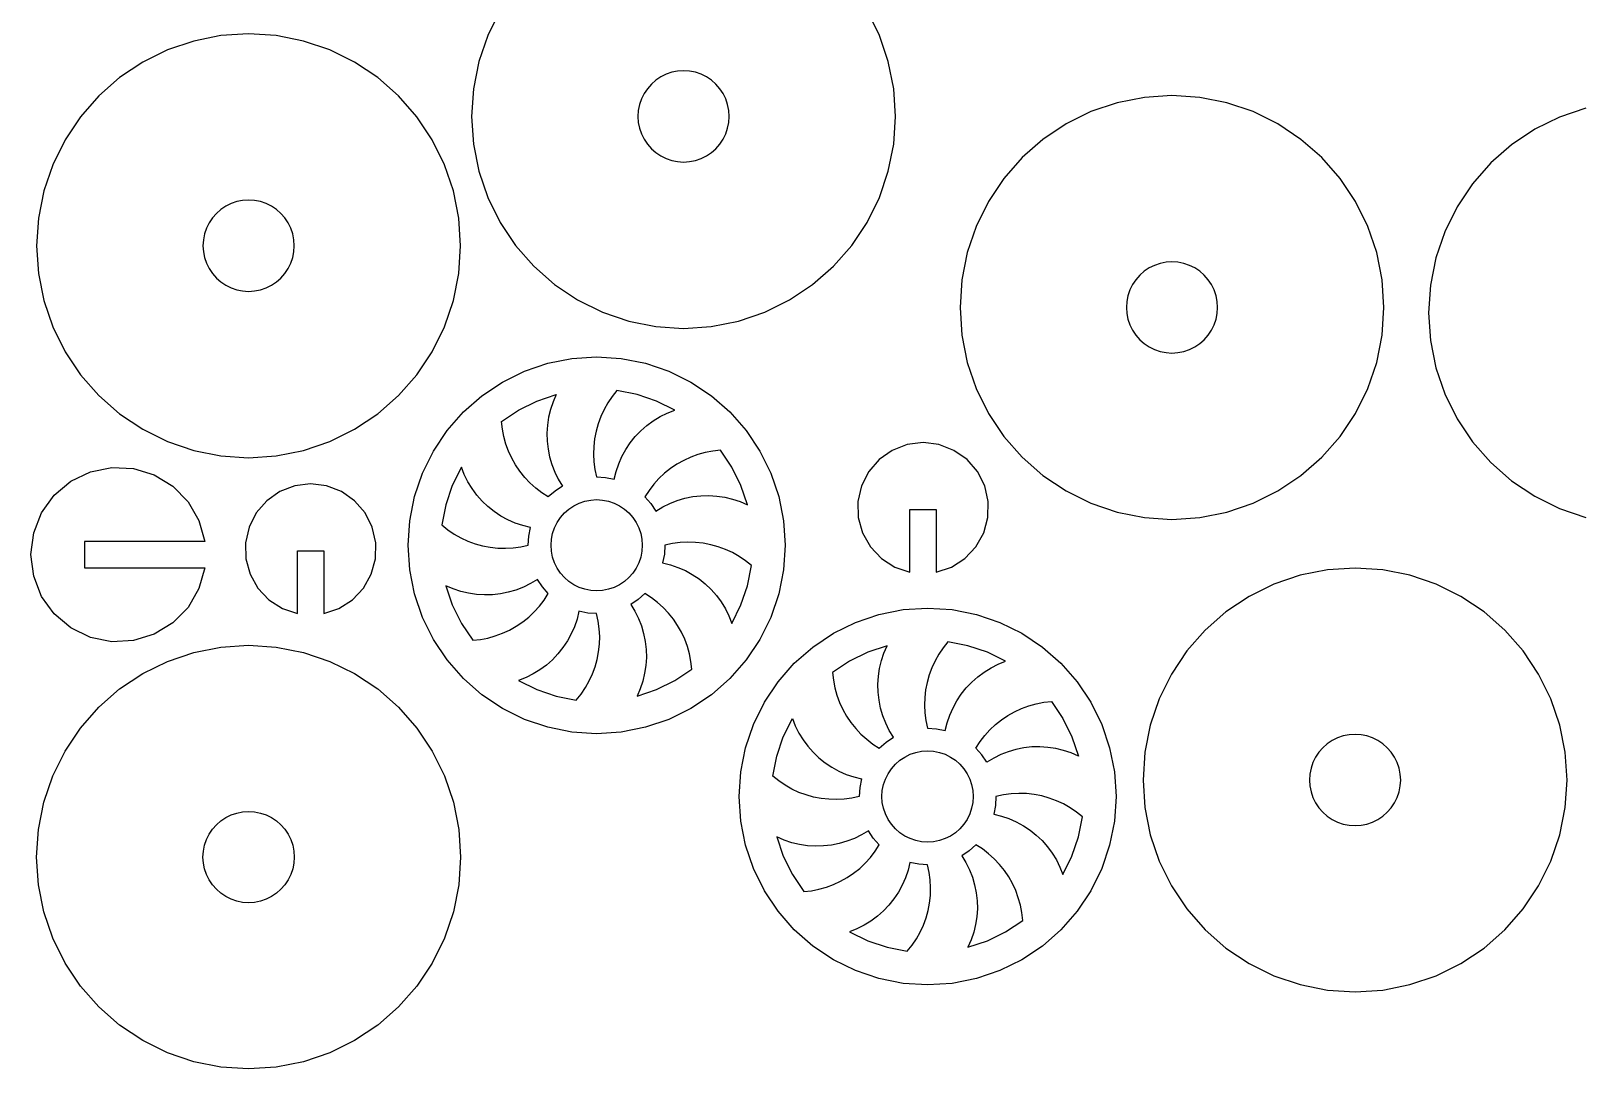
# Model space of a CAD drawing. Extents: x -851 to -288, y 134 to 465.
# Drawn here: x -850.5 to -673.2, y 145.3 to 264.1 of the extents above; entities that cross this region are included whole.
import ezdxf

# ---------------------------------------------------------------- set-up
doc = ezdxf.new("R2010")
doc.units = 0
doc.header["$MEASUREMENT"] = 0
doc.layers.get('0').update_dxf_attribs({"linetype": 'CONTINUOUS'})

msp = doc.modelspace()

# ---------------------------------------------------------------- linework, layer by layer
for points in [[(-796.88, 266.46), (-798.29, 263.61), (-799.31, 260.61), (-799.92, 257.5), (-800.13, 254.33), (-799.92, 251.17), (-799.31, 248.06), (-798.29, 245.05), (-796.88, 242.21), (-795.12, 239.57), (-793.03, 237.19), (-790.64, 235.09), (-788.01, 233.33), (-785.16, 231.93), (-782.16, 230.91), (-779.05, 230.29), (-775.88, 230.08), (-772.72, 230.29), (-769.6, 230.91), (-766.6, 231.93), (-763.76, 233.33), (-761.12, 235.09), (-758.73, 237.19), (-756.64, 239.57), (-754.88, 242.21), (-753.48, 245.05), (-752.46, 248.06), (-751.84, 251.17), (-751.63, 254.33), (-751.84, 257.5), (-752.46, 260.61), (-753.48, 263.61), (-754.88, 266.46)], [(-672.65, 255.28), (-675.66, 254.26), (-678.5, 252.86), (-681.14, 251.1), (-683.53, 249.01), (-685.62, 246.62), (-687.38, 243.99), (-688.78, 241.14), (-689.8, 238.14), (-690.42, 235.03), (-690.63, 231.86), (-690.42, 228.69), (-689.8, 225.58), (-688.78, 222.58), (-687.38, 219.73), (-685.62, 217.1), (-683.53, 214.71), (-681.14, 212.62), (-678.5, 210.86), (-675.66, 209.45), (-672.65, 208.44)]]:
    msp.add_lwpolyline(points)
for points in [[(-840.41, 258.77), (-842.79, 256.68), (-844.89, 254.3), (-846.65, 251.66), (-848.05, 248.81), (-849.07, 245.81), (-849.69, 242.7), (-849.9, 239.53), (-849.69, 236.37), (-849.07, 233.26), (-848.05, 230.25), (-846.65, 227.41), (-844.89, 224.77), (-842.79, 222.39), (-840.41, 220.29), (-837.77, 218.53), (-834.93, 217.13), (-831.92, 216.11), (-828.81, 215.49), (-825.65, 215.28), (-822.48, 215.49), (-819.37, 216.11), (-816.37, 217.13), (-813.52, 218.53), (-810.88, 220.29), (-808.5, 222.39), (-806.41, 224.77), (-804.64, 227.41), (-803.24, 230.25), (-802.22, 233.26), (-801.6, 236.37), (-801.39, 239.53), (-801.6, 242.7), (-802.22, 245.81), (-803.24, 248.81), (-804.64, 251.66), (-806.41, 254.3), (-808.5, 256.68), (-810.88, 258.77), (-813.52, 260.54), (-816.37, 261.94), (-819.37, 262.96), (-822.48, 263.58), (-825.65, 263.78), (-828.81, 263.58), (-831.92, 262.96), (-834.93, 261.94), (-837.77, 260.54)], [(-772.7, 258.48), (-773.27, 258.85), (-773.88, 259.16), (-774.53, 259.38), (-775.2, 259.51), (-775.88, 259.55), (-776.56, 259.51), (-777.23, 259.38), (-777.88, 259.16), (-778.49, 258.85), (-779.06, 258.48), (-779.57, 258.02), (-780.02, 257.51), (-780.4, 256.94), (-780.7, 256.33), (-780.92, 255.68), (-781.06, 255.01), (-781.1, 254.33), (-781.06, 253.65), (-780.92, 252.98), (-780.7, 252.34), (-780.4, 251.72), (-780.02, 251.16), (-779.57, 250.64), (-779.06, 250.19), (-778.49, 249.81), (-777.88, 249.51), (-777.23, 249.29), (-776.56, 249.16), (-775.88, 249.11), (-775.2, 249.16), (-774.53, 249.29), (-773.88, 249.51), (-773.27, 249.81), (-772.7, 250.19), (-772.19, 250.64), (-771.74, 251.16), (-771.36, 251.72), (-771.06, 252.34), (-770.84, 252.98), (-770.71, 253.65), (-770.66, 254.33), (-770.71, 255.01), (-770.84, 255.68), (-771.06, 256.33), (-771.36, 256.94), (-771.74, 257.51), (-772.19, 258.02)], [(-739.24, 217.71), (-737.15, 215.32), (-734.76, 213.23), (-732.12, 211.47), (-729.28, 210.07), (-726.28, 209.05), (-723.16, 208.43), (-720, 208.22), (-716.83, 208.43), (-713.72, 209.05), (-710.72, 210.07), (-707.87, 211.47), (-705.24, 213.23), (-702.85, 215.32), (-700.76, 217.71), (-699, 220.35), (-697.59, 223.19), (-696.57, 226.19), (-695.95, 229.31), (-695.75, 232.47), (-695.95, 235.64), (-696.57, 238.75), (-697.59, 241.75), (-699, 244.6), (-700.76, 247.23), (-702.85, 249.62), (-705.24, 251.71), (-707.87, 253.47), (-710.72, 254.88), (-713.72, 255.9), (-716.83, 256.51), (-720, 256.72), (-723.16, 256.51), (-726.28, 255.9), (-729.28, 254.88), (-732.12, 253.47), (-734.76, 251.71), (-737.15, 249.62), (-739.24, 247.23), (-741, 244.6), (-742.4, 241.75), (-743.42, 238.75), (-744.04, 235.64), (-744.25, 232.47), (-744.04, 229.31), (-743.42, 226.19), (-742.4, 223.19), (-741, 220.35)], [(-828.82, 243.68), (-829.34, 243.22), (-829.79, 242.71), (-830.17, 242.14), (-830.47, 241.53), (-830.69, 240.88), (-830.82, 240.21), (-830.87, 239.53), (-830.82, 238.85), (-830.69, 238.18), (-830.47, 237.54), (-830.17, 236.92), (-829.79, 236.36), (-829.34, 235.84), (-828.82, 235.39), (-828.26, 235.01), (-827.64, 234.71), (-827, 234.49), (-826.33, 234.36), (-825.65, 234.31), (-824.96, 234.36), (-824.29, 234.49), (-823.65, 234.71), (-823.04, 235.01), (-822.47, 235.39), (-821.95, 235.84), (-821.5, 236.36), (-821.13, 236.92), (-820.82, 237.54), (-820.6, 238.18), (-820.47, 238.85), (-820.43, 239.53), (-820.47, 240.21), (-820.6, 240.88), (-820.82, 241.53), (-821.13, 242.14), (-821.5, 242.71), (-821.95, 243.22), (-822.47, 243.68), (-823.04, 244.05), (-823.65, 244.36), (-824.29, 244.58), (-824.96, 244.71), (-825.65, 244.75), (-826.33, 244.71), (-827, 244.58), (-827.64, 244.36), (-828.26, 244.05)], [(-714.82, 233.15), (-714.96, 233.82), (-715.18, 234.47), (-715.48, 235.08), (-715.86, 235.65), (-716.31, 236.16), (-716.82, 236.61), (-717.39, 236.99), (-718, 237.29), (-718.65, 237.51), (-719.32, 237.65), (-720, 237.69), (-720.68, 237.65), (-721.35, 237.51), (-722, 237.29), (-722.61, 236.99), (-723.18, 236.61), (-723.69, 236.16), (-724.14, 235.65), (-724.52, 235.08), (-724.82, 234.47), (-725.04, 233.82), (-725.17, 233.15), (-725.22, 232.47), (-725.17, 231.79), (-725.04, 231.12), (-724.82, 230.47), (-724.52, 229.86), (-724.14, 229.29), (-723.69, 228.78), (-723.18, 228.33), (-722.61, 227.95), (-722, 227.65), (-721.35, 227.43), (-720.68, 227.3), (-720, 227.25), (-719.32, 227.3), (-718.65, 227.43), (-718, 227.65), (-717.39, 227.95), (-716.82, 228.33), (-716.31, 228.78), (-715.86, 229.29), (-715.48, 229.86), (-715.18, 230.47), (-714.96, 231.12), (-714.82, 231.79), (-714.78, 232.47)], [(-765, 199.68), (-765.91, 197), (-767.15, 194.47), (-768.72, 192.13), (-770.58, 190.01), (-772.7, 188.15), (-775.05, 186.58), (-777.58, 185.33), (-780.25, 184.43), (-783.02, 183.88), (-785.83, 183.69), (-788.65, 183.88), (-791.41, 184.43), (-794.08, 185.33), (-796.61, 186.58), (-798.96, 188.15), (-801.08, 190.01), (-802.94, 192.13), (-804.51, 194.47), (-805.76, 197), (-806.66, 199.68), (-807.21, 202.44), (-807.4, 205.26), (-807.21, 208.07), (-806.66, 210.84), (-805.76, 213.51), (-804.51, 216.04), (-802.94, 218.39), (-801.08, 220.51), (-798.96, 222.37), (-796.61, 223.94), (-794.08, 225.18), (-791.41, 226.09), (-788.65, 226.64), (-785.83, 226.82), (-783.02, 226.64), (-780.25, 226.09), (-777.58, 225.18), (-775.05, 223.94), (-772.7, 222.37), (-770.58, 220.51), (-768.72, 218.39), (-767.15, 216.04), (-765.91, 213.51), (-765, 210.84), (-764.45, 208.07), (-764.26, 205.26), (-764.45, 202.44)], [(-796.45, 217.69), (-796.61, 218.56), (-796.71, 219.43), (-794.76, 220.73), (-792.67, 221.76), (-790.46, 222.52), (-790.82, 221.68), (-791.11, 220.81), (-791.32, 219.92), (-791.46, 219.01), (-791.52, 218.09), (-791.5, 217.18), (-791.39, 216.27), (-791.21, 215.37), (-790.96, 214.49), (-790.62, 213.64), (-790.22, 212.82), (-789.74, 212.03), (-790.59, 211.46), (-791.36, 210.79), (-792.1, 211.27), (-792.8, 211.8), (-793.46, 212.39), (-794.06, 213.03), (-794.61, 213.72), (-795.11, 214.45), (-795.54, 215.22), (-795.91, 216.01), (-796.21, 216.84)], [(-785.83, 213.08), (-784.81, 213.01), (-783.81, 212.81), (-783.59, 213.7), (-783.29, 214.57), (-782.93, 215.41), (-782.49, 216.21), (-781.98, 216.98), (-781.41, 217.69), (-780.78, 218.36), (-780.09, 218.96), (-779.35, 219.51), (-778.57, 219.99), (-777.75, 220.39), (-776.9, 220.73), (-778.99, 221.76), (-781.21, 222.52), (-783.5, 222.97), (-784.05, 222.29), (-784.55, 221.56), (-784.98, 220.79), (-785.35, 219.99), (-785.66, 219.16), (-785.89, 218.32), (-786.06, 217.45), (-786.16, 216.57), (-786.18, 215.69), (-786.14, 214.81), (-786.02, 213.94)], [(-748.48, 217.01), (-750.29, 216.78), (-752, 216.12), (-753.5, 215.07), (-754.7, 213.69), (-755.53, 212.05), (-755.93, 210.26), (-755.89, 208.43), (-755.41, 206.67), (-754.51, 205.07), (-753.25, 203.74), (-751.71, 202.75), (-749.98, 202.17), (-749.98, 209.35), (-746.98, 209.35), (-746.98, 202.17), (-745.24, 202.75), (-743.7, 203.74), (-742.44, 205.07), (-741.54, 206.67), (-741.06, 208.43), (-741.02, 210.26), (-741.42, 212.05), (-742.25, 213.69), (-743.45, 215.07), (-744.95, 216.12), (-746.66, 216.78)], [(-779.63, 210.02), (-779.06, 209.17), (-778.27, 209.64), (-777.45, 210.05), (-776.6, 210.38), (-775.72, 210.64), (-774.82, 210.82), (-773.91, 210.92), (-772.99, 210.94), (-772.08, 210.89), (-771.17, 210.75), (-770.28, 210.54), (-769.41, 210.25), (-768.57, 209.88), (-769.32, 212.1), (-770.36, 214.19), (-771.66, 216.13), (-772.53, 216.04), (-773.4, 215.87), (-774.25, 215.64), (-775.07, 215.34), (-775.87, 214.97), (-776.64, 214.53), (-777.37, 214.04), (-778.06, 213.49), (-778.7, 212.89), (-779.29, 212.23), (-779.82, 211.53), (-780.3, 210.79)], [(-844.42, 205.69), (-844.42, 202.69), (-830.66, 202.69), (-831.34, 200.3), (-832.58, 198.15), (-834.32, 196.37), (-836.44, 195.07), (-838.82, 194.34), (-841.3, 194.22), (-843.74, 194.71), (-845.98, 195.79), (-847.88, 197.39), (-849.33, 199.41), (-850.24, 201.72), (-850.55, 204.19), (-850.24, 206.66), (-849.33, 208.97), (-847.88, 210.99), (-845.98, 212.59), (-843.74, 213.67), (-841.3, 214.16), (-838.82, 214.04), (-836.44, 213.31), (-834.32, 212.01), (-832.58, 210.24), (-831.34, 208.08), (-830.66, 205.69)], [(-802.34, 212.1), (-803.09, 209.88), (-803.55, 207.59), (-802.86, 207.04), (-802.13, 206.54), (-801.36, 206.11), (-800.56, 205.74), (-799.74, 205.43), (-798.89, 205.2), (-798.02, 205.03), (-797.15, 204.93), (-796.27, 204.91), (-795.39, 204.95), (-794.51, 205.07), (-793.65, 205.26), (-793.59, 206.28), (-793.39, 207.28), (-794.28, 207.5), (-795.14, 207.79), (-795.98, 208.16), (-796.79, 208.6), (-797.55, 209.11), (-798.27, 209.68), (-798.93, 210.31), (-799.54, 211), (-800.08, 211.74), (-800.56, 212.52), (-800.97, 213.34), (-801.3, 214.19)], [(-820.05, 204.63), (-817.05, 204.63), (-817.05, 197.45), (-815.31, 198.03), (-813.77, 199.02), (-812.51, 200.35), (-811.61, 201.95), (-811.13, 203.71), (-811.09, 205.55), (-811.5, 207.33), (-812.32, 208.97), (-813.52, 210.35), (-815.02, 211.41), (-816.73, 212.06), (-818.55, 212.29), (-820.37, 212.06), (-822.08, 211.41), (-823.57, 210.35), (-824.77, 208.97), (-825.6, 207.33), (-826.01, 205.55), (-825.97, 203.71), (-825.48, 201.95), (-824.59, 200.35), (-823.33, 199.02), (-821.78, 198.03), (-820.05, 197.45)], [(-787.18, 210.3), (-786.51, 210.43), (-785.83, 210.48), (-785.15, 210.43), (-784.48, 210.3), (-783.83, 210.08), (-783.22, 209.78), (-782.65, 209.4), (-782.14, 208.95), (-781.69, 208.44), (-781.31, 207.87), (-781.01, 207.26), (-780.79, 206.61), (-780.66, 205.94), (-780.61, 205.26), (-780.66, 204.58), (-780.79, 203.91), (-781.01, 203.26), (-781.31, 202.65), (-781.69, 202.08), (-782.14, 201.57), (-782.65, 201.12), (-783.22, 200.74), (-783.83, 200.44), (-784.48, 200.22), (-785.15, 200.08), (-785.83, 200.04), (-786.51, 200.08), (-787.18, 200.22), (-787.83, 200.44), (-788.44, 200.74), (-789.01, 201.12), (-789.52, 201.57), (-789.97, 202.08), (-790.35, 202.65), (-790.65, 203.26), (-790.87, 203.91), (-791.01, 204.58), (-791.05, 205.26), (-791.01, 205.94), (-790.87, 206.61), (-790.65, 207.26), (-790.35, 207.87), (-789.97, 208.44), (-789.52, 208.95), (-789.01, 209.4), (-788.44, 209.78), (-787.83, 210.08)], [(-768.12, 202.93), (-768.8, 203.48), (-769.53, 203.97), (-770.3, 204.41), (-771.1, 204.78), (-771.93, 205.08), (-772.77, 205.32), (-773.64, 205.49), (-774.51, 205.58), (-775.4, 205.61), (-776.28, 205.56), (-777.15, 205.45), (-778.01, 205.26), (-778.08, 204.24), (-778.28, 203.23), (-777.39, 203.02), (-776.52, 202.72), (-775.68, 202.35), (-774.88, 201.91), (-774.11, 201.41), (-773.4, 200.83), (-772.73, 200.2), (-772.13, 199.52), (-771.58, 198.78), (-771.1, 198), (-770.69, 197.18), (-770.36, 196.32), (-769.32, 198.42), (-768.57, 200.63)], [(-699.05, 202.64), (-702.22, 202.44), (-705.33, 201.82), (-708.33, 200.8), (-711.18, 199.39), (-713.82, 197.63), (-716.2, 195.54), (-718.29, 193.16), (-720.05, 190.52), (-721.46, 187.67), (-722.48, 184.67), (-723.1, 181.56), (-723.3, 178.39), (-723.1, 175.23), (-722.48, 172.12), (-721.46, 169.11), (-720.05, 166.27), (-718.29, 163.63), (-716.2, 161.24), (-713.82, 159.15), (-711.18, 157.39), (-708.33, 155.99), (-705.33, 154.97), (-702.22, 154.35), (-699.05, 154.14), (-695.89, 154.35), (-692.78, 154.97), (-689.77, 155.99), (-686.93, 157.39), (-684.29, 159.15), (-681.9, 161.24), (-679.81, 163.63), (-678.05, 166.27), (-676.65, 169.11), (-675.63, 172.12), (-675.01, 175.23), (-674.8, 178.39), (-675.01, 181.56), (-675.63, 184.67), (-676.65, 187.67), (-678.05, 190.52), (-679.81, 193.16), (-681.9, 195.54), (-684.29, 197.63), (-686.93, 199.39), (-689.77, 200.8), (-692.78, 201.82), (-695.89, 202.44)], [(-800.01, 194.38), (-799.13, 194.48), (-798.26, 194.64), (-797.42, 194.88), (-796.59, 195.18), (-795.79, 195.55), (-795.02, 195.98), (-794.29, 196.48), (-793.6, 197.03), (-792.96, 197.63), (-792.37, 198.29), (-791.84, 198.99), (-791.36, 199.73), (-792.04, 200.5), (-792.61, 201.35), (-793.39, 200.87), (-794.21, 200.47), (-795.06, 200.13), (-795.94, 199.88), (-796.84, 199.7), (-797.75, 199.59), (-798.67, 199.57), (-799.58, 199.63), (-800.49, 199.76), (-801.38, 199.98), (-802.25, 200.27), (-803.09, 200.63), (-802.34, 198.42), (-801.3, 196.32)], [(-774.95, 191.08), (-775.05, 191.96), (-775.22, 192.82), (-775.45, 193.67), (-775.75, 194.5), (-776.12, 195.3), (-776.56, 196.07), (-777.05, 196.8), (-777.6, 197.49), (-778.2, 198.13), (-778.86, 198.72), (-779.56, 199.25), (-780.3, 199.73), (-781.07, 199.05), (-781.92, 198.48), (-781.44, 197.7), (-781.04, 196.88), (-780.71, 196.02), (-780.45, 195.15), (-780.27, 194.25), (-780.17, 193.34), (-780.14, 192.42), (-780.2, 191.51), (-780.34, 190.6), (-780.55, 189.71), (-780.84, 188.84), (-781.21, 188), (-778.99, 188.75), (-776.9, 189.78)], [(-788.16, 187.54), (-787.61, 188.23), (-787.12, 188.96), (-786.68, 189.73), (-786.31, 190.53), (-786.01, 191.35), (-785.77, 192.2), (-785.6, 193.07), (-785.51, 193.94), (-785.48, 194.82), (-785.53, 195.7), (-785.64, 196.57), (-785.83, 197.44), (-786.85, 197.5), (-787.86, 197.7), (-788.07, 196.81), (-788.37, 195.94), (-788.74, 195.11), (-789.18, 194.3), (-789.68, 193.54), (-790.26, 192.82), (-790.89, 192.16), (-791.57, 191.55), (-792.31, 191.01), (-793.09, 190.53), (-793.91, 190.12), (-794.76, 189.78), (-792.67, 188.75), (-790.46, 188)], [(-765.07, 189.63), (-763.21, 191.75), (-761.09, 193.61), (-758.74, 195.18), (-756.21, 196.43), (-753.54, 197.34), (-750.77, 197.89), (-747.96, 198.07), (-745.14, 197.89), (-742.38, 197.34), (-739.71, 196.43), (-737.18, 195.18), (-734.83, 193.61), (-732.71, 191.75), (-730.85, 189.63), (-729.28, 187.29), (-728.03, 184.76), (-727.13, 182.09), (-726.58, 179.32), (-726.39, 176.5), (-726.58, 173.69), (-727.13, 170.92), (-728.03, 168.25), (-729.28, 165.72), (-730.85, 163.37), (-732.71, 161.25), (-734.83, 159.39), (-737.18, 157.83), (-739.71, 156.58), (-742.38, 155.67), (-745.14, 155.12), (-747.96, 154.94), (-750.77, 155.12), (-753.54, 155.67), (-756.21, 156.58), (-758.74, 157.83), (-761.09, 159.39), (-763.21, 161.25), (-765.07, 163.37), (-766.64, 165.72), (-767.88, 168.25), (-768.79, 170.92), (-769.34, 173.69), (-769.53, 176.5), (-769.34, 179.32), (-768.79, 182.09), (-767.88, 184.76), (-766.64, 187.29)], [(-849.9, 169.57), (-849.69, 172.73), (-849.07, 175.84), (-848.05, 178.85), (-846.65, 181.69), (-844.89, 184.33), (-842.79, 186.72), (-840.41, 188.81), (-837.77, 190.57), (-834.93, 191.97), (-831.92, 192.99), (-828.81, 193.61), (-825.65, 193.82), (-822.48, 193.61), (-819.37, 192.99), (-816.37, 191.97), (-813.52, 190.57), (-810.88, 188.81), (-808.5, 186.72), (-806.41, 184.33), (-804.64, 181.69), (-803.24, 178.85), (-802.22, 175.84), (-801.6, 172.73), (-801.39, 169.57), (-801.6, 166.4), (-802.22, 163.29), (-803.24, 160.29), (-804.64, 157.44), (-806.41, 154.81), (-808.5, 152.42), (-810.88, 150.33), (-813.52, 148.57), (-816.37, 147.16), (-819.37, 146.14), (-822.48, 145.52), (-825.65, 145.32), (-828.81, 145.52), (-831.92, 146.14), (-834.93, 147.16), (-837.77, 148.57), (-840.41, 150.33), (-842.79, 152.42), (-844.89, 154.81), (-846.65, 157.44), (-848.05, 160.29), (-849.07, 163.29), (-849.69, 166.4)], [(-753.49, 182.04), (-752.72, 182.71), (-751.87, 183.28), (-752.35, 184.06), (-752.75, 184.88), (-753.08, 185.74), (-753.34, 186.62), (-753.52, 187.51), (-753.62, 188.43), (-753.65, 189.34), (-753.59, 190.26), (-753.45, 191.16), (-753.24, 192.05), (-752.95, 192.92), (-752.58, 193.76), (-754.8, 193.01), (-756.89, 191.98), (-758.84, 190.68), (-758.74, 189.8), (-758.58, 188.94), (-758.34, 188.09), (-758.04, 187.26), (-757.67, 186.46), (-757.24, 185.69), (-756.74, 184.96), (-756.19, 184.28), (-755.59, 183.64), (-754.93, 183.05), (-754.23, 182.51)], [(-747.11, 192.04), (-747.48, 191.24), (-747.78, 190.41), (-748.02, 189.56), (-748.19, 188.7), (-748.28, 187.82), (-748.31, 186.94), (-748.26, 186.06), (-748.15, 185.19), (-747.96, 184.33), (-746.94, 184.26), (-745.94, 184.06), (-745.72, 184.95), (-745.42, 185.82), (-745.05, 186.66), (-744.62, 187.46), (-744.11, 188.22), (-743.54, 188.94), (-742.9, 189.6), (-742.22, 190.21), (-741.48, 190.75), (-740.7, 191.23), (-739.88, 191.64), (-739.03, 191.98), (-741.12, 193.01), (-743.34, 193.76), (-745.63, 194.22), (-746.18, 193.53), (-746.67, 192.8)], [(-734.66, 187.29), (-733.79, 187.38), (-732.49, 185.44), (-731.45, 183.34), (-730.7, 181.13), (-731.54, 181.49), (-732.41, 181.78), (-733.3, 182), (-734.21, 182.13), (-735.12, 182.19), (-736.04, 182.17), (-736.95, 182.07), (-737.85, 181.89), (-738.73, 181.63), (-739.58, 181.3), (-740.4, 180.89), (-741.19, 180.42), (-741.75, 181.27), (-742.43, 182.04), (-741.95, 182.78), (-741.42, 183.48), (-740.83, 184.13), (-740.19, 184.74), (-739.5, 185.29), (-738.77, 185.78), (-738, 186.21), (-737.2, 186.58), (-736.38, 186.89), (-735.53, 187.12)], [(-755.72, 177.53), (-755.78, 176.5), (-756.64, 176.32), (-757.52, 176.2), (-758.4, 176.15), (-759.28, 176.18), (-760.15, 176.28), (-761.02, 176.44), (-761.87, 176.68), (-762.69, 176.98), (-763.49, 177.35), (-764.26, 177.79), (-764.99, 178.28), (-765.67, 178.84), (-765.22, 181.13), (-764.47, 183.34), (-763.43, 185.44), (-763.1, 184.59), (-762.69, 183.77), (-762.21, 182.98), (-761.66, 182.25), (-761.06, 181.56), (-760.39, 180.93), (-759.68, 180.36), (-758.92, 179.85), (-758.11, 179.41), (-757.27, 179.04), (-756.41, 178.75), (-755.52, 178.53)], [(-703.19, 175.21), (-702.74, 174.7), (-702.23, 174.25), (-701.66, 173.87), (-701.05, 173.57), (-700.4, 173.35), (-699.73, 173.22), (-699.05, 173.17), (-698.37, 173.22), (-697.7, 173.35), (-697.05, 173.57), (-696.44, 173.87), (-695.87, 174.25), (-695.36, 174.7), (-694.91, 175.21), (-694.53, 175.78), (-694.23, 176.39), (-694.01, 177.04), (-693.88, 177.71), (-693.83, 178.39), (-693.88, 179.07), (-694.01, 179.74), (-694.23, 180.39), (-694.53, 181), (-694.91, 181.57), (-695.36, 182.08), (-695.87, 182.53), (-696.44, 182.91), (-697.05, 183.22), (-697.7, 183.43), (-698.37, 183.57), (-699.05, 183.61), (-699.73, 183.57), (-700.4, 183.43), (-701.05, 183.22), (-701.66, 182.91), (-702.23, 182.53), (-702.74, 182.08), (-703.19, 181.57), (-703.57, 181), (-703.87, 180.39), (-704.09, 179.74), (-704.23, 179.07), (-704.27, 178.39), (-704.23, 177.71), (-704.09, 177.04), (-703.87, 176.39), (-703.57, 175.78)], [(-752.1, 179.68), (-751.65, 180.2), (-751.14, 180.65), (-750.57, 181.02), (-749.96, 181.33), (-749.31, 181.55), (-748.64, 181.68), (-747.96, 181.72), (-747.28, 181.68), (-746.61, 181.55), (-745.96, 181.33), (-745.35, 181.02), (-744.78, 180.65), (-744.27, 180.2), (-743.82, 179.68), (-743.44, 179.11), (-743.14, 178.5), (-742.92, 177.86), (-742.78, 177.19), (-742.74, 176.5), (-742.78, 175.82), (-742.92, 175.15), (-743.14, 174.51), (-743.44, 173.89), (-743.82, 173.33), (-744.27, 172.81), (-744.78, 172.36), (-745.35, 171.98), (-745.96, 171.68), (-746.61, 171.46), (-747.28, 171.33), (-747.96, 171.28), (-748.64, 171.33), (-749.31, 171.46), (-749.96, 171.68), (-750.57, 171.98), (-751.14, 172.36), (-751.65, 172.81), (-752.1, 173.33), (-752.48, 173.89), (-752.78, 174.51), (-753, 175.15), (-753.14, 175.82), (-753.18, 176.5), (-753.14, 177.19), (-753, 177.86), (-752.78, 178.5), (-752.48, 179.11)], [(-740.14, 176.5), (-740.2, 175.48), (-740.4, 174.48), (-739.51, 174.26), (-738.65, 173.97), (-737.81, 173.6), (-737, 173.16), (-736.24, 172.65), (-735.52, 172.08), (-734.86, 171.45), (-734.26, 170.76), (-733.71, 170.02), (-733.23, 169.24), (-732.82, 168.42), (-732.49, 167.57), (-731.45, 169.67), (-730.7, 171.88), (-730.25, 174.17), (-730.93, 174.72), (-731.66, 175.22), (-732.43, 175.65), (-733.23, 176.02), (-734.05, 176.33), (-734.9, 176.57), (-735.77, 176.73), (-736.64, 176.83), (-737.52, 176.85), (-738.4, 176.81), (-739.28, 176.69)], [(-821.13, 172.18), (-820.82, 171.57), (-820.6, 170.92), (-820.47, 170.25), (-820.43, 169.57), (-820.47, 168.89), (-820.6, 168.22), (-820.82, 167.57), (-821.13, 166.96), (-821.5, 166.39), (-821.95, 165.88), (-822.47, 165.43), (-823.04, 165.05), (-823.65, 164.75), (-824.29, 164.53), (-824.96, 164.39), (-825.65, 164.35), (-826.33, 164.39), (-827, 164.53), (-827.64, 164.75), (-828.26, 165.05), (-828.82, 165.43), (-829.34, 165.88), (-829.79, 166.39), (-830.17, 166.96), (-830.47, 167.57), (-830.69, 168.22), (-830.82, 168.89), (-830.87, 169.57), (-830.82, 170.25), (-830.69, 170.92), (-830.47, 171.57), (-830.17, 172.18), (-829.79, 172.75), (-829.34, 173.26), (-828.82, 173.71), (-828.26, 174.09), (-827.64, 174.39), (-827, 174.61), (-826.33, 174.74), (-825.65, 174.79), (-824.96, 174.74), (-824.29, 174.61), (-823.65, 174.39), (-823.04, 174.09), (-822.47, 173.71), (-821.95, 173.26), (-821.5, 172.75)], [(-762.13, 165.63), (-761.26, 165.72), (-760.39, 165.89), (-759.54, 166.12), (-758.72, 166.43), (-757.92, 166.8), (-757.15, 167.23), (-756.42, 167.72), (-755.73, 168.27), (-755.09, 168.88), (-754.5, 169.53), (-753.97, 170.23), (-753.49, 170.97), (-754.17, 171.74), (-754.73, 172.59), (-755.52, 172.12), (-756.34, 171.71), (-757.19, 171.38), (-758.07, 171.12), (-758.97, 170.94), (-759.88, 170.84), (-760.8, 170.82), (-761.71, 170.87), (-762.62, 171.01), (-763.51, 171.22), (-764.38, 171.52), (-765.22, 171.88), (-764.47, 169.67), (-763.43, 167.57)], [(-737.08, 162.33), (-737.18, 163.21), (-737.34, 164.07), (-737.58, 164.92), (-737.88, 165.75), (-738.25, 166.55), (-738.68, 167.31), (-739.18, 168.04), (-739.73, 168.73), (-740.33, 169.37), (-740.99, 169.96), (-741.69, 170.5), (-742.43, 170.97), (-743.2, 170.3), (-744.05, 169.73), (-743.57, 168.95), (-743.17, 168.12), (-742.83, 167.27), (-742.58, 166.39), (-742.4, 165.49), (-742.3, 164.58), (-742.27, 163.67), (-742.33, 162.75), (-742.47, 161.85), (-742.68, 160.96), (-742.97, 160.09), (-743.34, 159.25), (-741.12, 160), (-739.03, 161.03)], [(-750.29, 158.79), (-749.74, 159.48), (-749.24, 160.21), (-748.81, 160.97), (-748.44, 161.77), (-748.14, 162.6), (-747.9, 163.45), (-747.73, 164.31), (-747.63, 165.19), (-747.61, 166.07), (-747.66, 166.95), (-747.77, 167.82), (-747.96, 168.68), (-748.98, 168.75), (-749.98, 168.95), (-750.2, 168.06), (-750.5, 167.19), (-750.86, 166.35), (-751.3, 165.55), (-751.81, 164.79), (-752.38, 164.07), (-753.02, 163.41), (-753.7, 162.8), (-754.44, 162.25), (-755.22, 161.78), (-756.04, 161.37), (-756.89, 161.03), (-754.8, 160), (-752.58, 159.25)]]:
    msp.add_lwpolyline(points, close=True)

doc.saveas('drawing.dxf')
